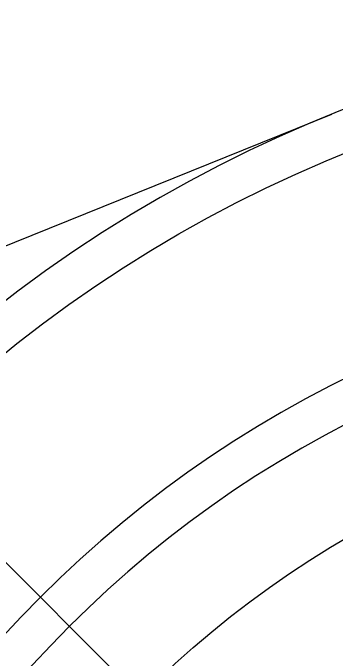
# Model space of a CAD drawing. Extents: x -67 to 151, y -79 to 36.
# Drawn here: x -20.47 to -12.6, y 18.3 to 34 of the extents above; entities that cross this region are included whole.
import ezdxf

# ---------------------------------------------------------------- set-up
doc = ezdxf.new("R2010")
doc.units = 0
doc.linetypes.add('CENTER', pattern=[50.8, 31.75, -6.35, 6.35, -6.35])
doc.layers.get('0').update_dxf_attribs({"linetype": 'CONTINUOUS'})
doc.layers.add('CENTER', color=1, linetype='CENTER')

msp = doc.modelspace()

# ---------------------------------------------------------------- linework, layer by layer
at = {"color": 7, "linetype": 'CONTINUOUS'}
msp.add_line((-22.709, 27.506), (-12.707, 31.536), dxfattribs=at)
for radius in [33, 24.57]:
    msp.add_circle((0, 0), radius, dxfattribs=at)
for radius, start, end in [(34, 141.8267, 128.1733), (28, 90, 270), (27, 90, 270)]:
    msp.add_arc((0, 0), radius, start, end, dxfattribs=at)
at = {"layer": 'CENTER', "color": 1, "linetype": 'CENTER'}
msp.add_line((1.414, -1.414), (-31.362, 31.362), dxfattribs=at)

doc.saveas('drawing.dxf')
